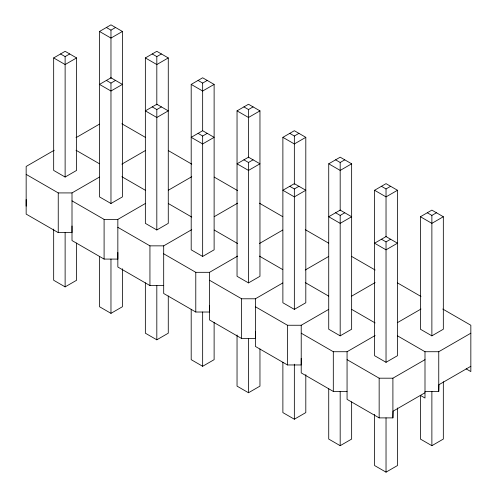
<?xml version="1.0" encoding="UTF-8"?>
<svg xmlns="http://www.w3.org/2000/svg" width="497" height="497" viewBox="0 0 497 497"><rect width="100%" height="100%" fill="white"/><g stroke="black" fill="none" stroke-linecap="round" stroke-linejoin="round"><path stroke-width="0.75" d="M53.67 57.932L65.126 51.315L76.588 57.932L76.588 170.421L65.126 177.038L53.67 170.421L53.67 57.932L65.126 64.548L76.588 57.932M99.512 31.466L110.968 24.85L122.43 31.466L122.43 196.887L110.968 203.503L99.512 196.887L99.512 31.466L110.968 38.083L122.43 31.466M60.541 53.962L65.126 56.608L69.71 53.962M106.389 27.497L110.968 30.143L115.552 27.497M145.354 57.932L156.816 51.315L168.272 57.932L168.272 223.358L156.816 229.974L145.354 223.358L145.354 57.932L156.816 64.548L168.272 57.932M106.389 80.433L110.968 83.08L115.552 80.433M152.231 53.962L156.816 56.608L161.401 53.962M54.241 150.243L26.161 166.452L26.161 214.095L58.248 232.621L72.003 232.621L72.003 226.005M76.016 137.669L99.412 124.157M191.196 84.403L202.658 77.787L214.12 84.403L214.12 249.823L202.658 256.44L191.196 249.823L191.196 84.403L202.658 91.019L214.12 84.403M152.231 106.898L156.816 109.545L161.401 106.898M198.073 80.433L202.658 83.08L207.243 80.433M26.161 199.533L26.161 206.156M26.161 174.391L58.248 192.917L72.003 192.917L99.412 177.094M121.858 164.134L145.254 150.628M237.038 110.868L248.5 104.252L259.962 110.868L259.962 276.289L248.5 282.905L237.038 276.289L237.038 110.868L248.5 117.485L259.962 110.868M198.073 133.364L202.658 136.01L207.243 133.364M243.915 106.898L248.5 109.545L253.085 106.898M72.003 200.856L104.097 219.388L117.845 219.388L145.254 203.559M168.371 190.214L191.767 176.708M282.88 137.334L294.342 130.717L305.804 137.334L305.804 302.76L294.342 309.376L282.88 302.76L282.88 137.334L294.342 143.95L305.804 137.334M243.915 159.835L248.5 162.482L253.085 159.835M289.757 133.364L294.342 136.01L298.927 133.364M117.845 252.47L117.845 259.086L104.097 259.086L72.003 240.56L72.003 192.917M53.67 229.092L53.67 280.265L65.126 286.881L76.588 280.265L76.588 243.045M117.845 227.328L149.939 245.853L163.693 245.853L191.767 229.645M214.213 216.686L237.609 203.174M328.728 163.805L340.184 157.189L351.646 163.805L351.646 329.225L340.184 335.842L328.728 329.225L328.728 163.805L340.184 170.421L351.646 163.805M289.757 186.3L294.342 188.947L298.927 186.3M335.599 159.835L340.184 162.482L344.769 159.835M99.512 256.334L99.512 306.73L110.968 313.346L122.43 306.73L122.43 268.74M163.693 253.793L195.781 272.319L209.535 272.319L237.609 256.11M259.391 243.536L282.787 230.03M374.57 190.27L386.032 183.654L397.488 190.27L397.488 355.69L386.032 362.307L374.57 355.69L374.57 190.27L386.032 196.887L397.488 190.27M335.599 212.766L340.184 215.412L344.769 212.766M381.447 186.3L386.032 188.947L390.611 186.3M209.535 305.406L209.535 312.023L195.781 312.023L163.693 293.497L163.693 245.853M145.354 282.799L145.354 333.195L156.816 339.811L168.272 333.195L168.272 295.982M209.535 280.258L241.623 298.79L255.377 298.79L282.787 282.961M305.233 270.008L328.629 256.495M420.412 216.735L431.874 210.119L443.33 216.735L443.33 329.225L431.874 335.842L420.412 329.225L420.412 216.735L431.874 223.352L443.33 216.735M381.447 239.237L386.032 241.884L390.611 239.237M427.29 212.766L431.874 215.412L436.459 212.766M255.377 331.872L255.377 338.488L241.623 338.488L209.535 319.962L209.535 272.319M191.196 309.271L191.196 359.666L202.658 366.283L214.12 359.666L214.12 322.447M255.377 306.73L287.465 325.255L301.219 325.255L328.629 309.432M351.746 296.088L375.142 282.576M301.219 358.337L301.219 364.96L287.465 364.96L255.377 346.428L255.377 298.79M237.038 334.959L237.038 386.132L248.5 392.748L259.962 386.132L259.962 348.919M301.219 333.195L333.307 351.721L347.061 351.721L375.142 335.512M397.588 322.553L420.984 309.041M282.88 362.201L282.88 412.597L294.342 419.213L305.804 412.597L305.804 374.608M347.061 359.66L379.155 378.192L392.903 378.192L424.997 359.66M397.588 335.897L424.997 351.721L438.752 351.721L470.839 333.195M424.997 392.748L393.096 411.168L392.903 417.89L379.155 417.89L347.061 399.364L347.061 351.721M470.839 366.283L438.938 384.697L438.752 391.425L424.997 391.425M328.728 388.673L328.728 439.068L340.184 445.685L351.646 439.068L351.646 401.849M374.57 414.361L374.57 465.534L386.032 472.15L397.488 465.534L397.488 407.944M420.412 395.649L420.412 439.068L431.874 445.685L443.33 439.068L443.33 381.69M117.845 219.388L117.845 267.026L149.939 285.558L163.693 285.558M301.219 325.255L301.219 372.899L333.307 391.425L347.061 391.425M121.858 123.772L145.254 137.284M168.371 150.628L191.767 164.134M214.213 177.094L237.609 190.606M259.391 203.174L282.787 216.686M305.233 229.645L328.629 243.151M351.746 256.495L375.142 270.008M397.588 282.961L420.984 296.473M442.759 309.041L470.839 325.255L470.839 371.576L466.149 368.867M76.016 150.243L99.412 163.749M121.858 176.708L145.254 190.214M168.371 203.559L191.767 217.071M214.213 230.03L237.609 243.536M259.391 256.11L282.787 269.616M305.233 282.576L328.629 296.088M351.746 309.432L375.142 322.938M420.307 395.332L424.997 398.041L424.997 351.721M438.752 351.721L438.752 391.425M431.874 215.412L431.874 335.842M431.874 391.412L431.874 445.685M392.903 378.192L392.903 417.89M386.032 188.947L386.032 236.454M386.032 241.884L386.032 362.307M386.032 417.878L386.032 472.15M379.155 378.192L379.155 417.89M340.184 162.482L340.184 210.759M340.184 215.412L340.184 335.842M340.184 391.412L340.184 445.685M333.307 351.721L333.307 391.425M294.342 136.01L294.342 184.294M294.342 188.947L294.342 309.376M294.342 364.171L294.342 419.213M287.465 325.255L287.465 364.96M248.5 109.545L248.5 157.829M248.5 162.482L248.5 282.905M248.5 338.476L248.5 392.748M241.623 298.79L241.623 338.488M202.658 83.08L202.658 130.581M202.658 136.01L202.658 256.44M202.658 312.01L202.658 366.283M195.781 272.319L195.781 312.023M156.816 56.608L156.816 104.892M156.816 109.545L156.816 229.974M156.816 285.539L156.816 339.811M149.939 245.853L149.939 285.558M110.968 30.143L110.968 78.427M110.968 83.08L110.968 203.503M110.968 259.074L110.968 313.346M104.097 219.388L104.097 259.086M65.126 56.608L65.126 177.038M65.126 232.608L65.126 286.881M58.248 192.917L58.248 232.621M110.968 77.787L99.512 84.403L110.968 91.019L122.43 84.403L110.968 77.787M156.816 104.252L145.354 110.868L156.816 117.485L168.272 110.868L156.816 104.252M202.658 130.717L191.196 137.334L202.658 143.95L214.12 137.334L202.658 130.717M248.5 157.189L237.038 163.805L248.5 170.421L259.962 163.805L248.5 157.189M294.342 183.654L282.88 190.27L294.342 196.887L305.804 190.27L294.342 183.654M340.184 210.119L328.728 216.735L340.184 223.352L351.646 216.735L340.184 210.119M386.032 236.591L374.57 243.207L386.032 249.823L397.488 243.207L386.032 236.591"/></g></svg>
